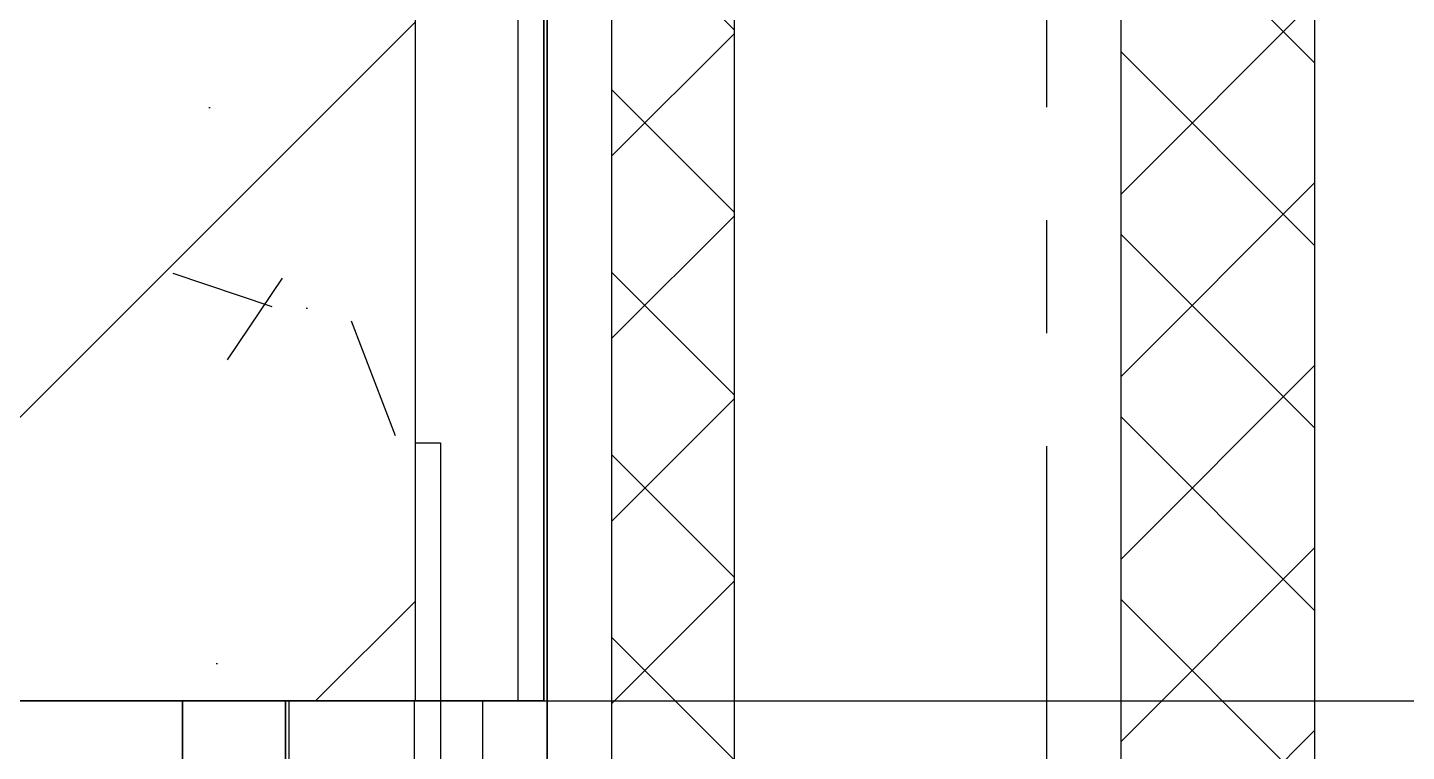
# Model space of a CAD drawing. Header units: millimetres. Extents: x -4391136 to -1798569, y -886572 to -291056.
# Drawn here: x -2397167 to -2396633, y -393560 to -393280 of the extents above; entities that cross this region are included whole.
import ezdxf
from ezdxf.enums import TextEntityAlignment as Align

# ---------------------------------------------------------------- set-up
doc = ezdxf.new("R2010")
doc.units = ezdxf.units.MM
doc.set_wipeout_variables(frame=1)
for name, pattern in [('CENTER', [50.800000000000004, 31.75, -6.35, 6.35, -6.35]), ('TA_GL_000.70000', [1.925, 0.7, -0.175, 0.175, -0.175, 0.7]), ('TA_GL_005.00000', [13.75, 5, -1.25, 1.25, -1.25, 5]), ('Xref-LOUVER-E1-E4$0$HIDDEN2', [4.762499999999999, 3.175, -1.5875])]:
    doc.linetypes.add(name, pattern=pattern)
for name, color, linetype in [('000 - 0_SYM_DWG_GRID-BUBBLE_MAIN_COLOR_1', 7, 'Continuous'), ('000 - 0_SYM_DWG_GRIDLINE_MAIN_COLOR_251', 7, 'Continuous'), ('000 - CONCRETE_COL_HATCH_', 7, 'Continuous'), ('000 - CONCRETE_EX_BUILDING_MAIN_COLOR_1', 7, 'Continuous'), ('000 - CONCRETE_PRECAST_MAIN_COLOR_1', 7, 'Continuous'), ('000 - CONCRETE_PRECAST_WIPEOUT_', 7, 'Continuous'), ('000 - GRID', 7, 'CENTER'), ('Xref-LOUVER-E1-E4$0$_PRECAST', 7, 'Xref-LOUVER-E1-E4$0$HIDDEN2')]:
    doc.layers.add(name, color=color, linetype=linetype)
doc.styles.add('Arial', font='arial.ttf', dxfattribs={"height": 1500})
doc.styles.add('TA', font='', dxfattribs={"height": 4.5})
doc.styles.get('TA').set_extended_font_data('Cordia New')

# ---------------------------------------------------------------- blocks, each defined once
blk = doc.blocks.new('W-1-PP17-ENT2_REV00_20260527-083622_ELEVATION_3_ST')
at = {"layer": 'Xref-LOUVER-E1-E4$0$_PRECAST', "color": 7}
for points in [[(10355.14641010994, 102289.9999999998), (4500.146410109941, 102289.9999999998), (4500.146410109941, 105289.9999999998)], [(10355.14641010994, 105289.9999999998), (10355.14641010994, 102289.9999999998)]]:
    blk.add_lwpolyline(points, dxfattribs=at)
blk = doc.blocks.new('*U2359')
at = {"layer": '000 - 0_SYM_DWG_GRIDLINE_MAIN_COLOR_251', "color": 7, "linetype": 'ByBlock', "ltscale": 5}
blk.add_line((19.99999999999987, 0), (-295.3999999998789, 1.502610555191344e-14), dxfattribs=at)
at = {"color": 7, "style": 'TA', "flags": 1}
blk.add_attdef('LOCATION', (5.999999999999999, -6.000000000000001), '', height=4.5, rotation=270, dxfattribs=at)
at = {"layer": '000 - 0_SYM_DWG_GRID-BUBBLE_MAIN_COLOR_1', "color": 7, "style": 'Arial'}
blk.add_attdef('GRID-HEAD', text='', height=4.000000000000001, rotation=90.00000000000487, dxfattribs=at).set_placement((41.249999985412, -3.552713678800501e-15), align=Align.MIDDLE_CENTER)
blk = doc.blocks.new('*U1519')
at = {"layer": '000 - 0_SYM_DWG_GRIDLINE_MAIN_COLOR_251', "color": 7, "linetype": 'ByBlock', "ltscale": 5}
blk.add_line((20.00000000000021, 0), (-231.9999999999977, 3.379714492044033e-15), dxfattribs=at)
at = {"layer": '000 - 0_SYM_DWG_GRIDLINE_MAIN_COLOR_251', "color": 7}
blk.add_point((-211.9999999999981, 3.894376821288592e-14), dxfattribs=at)
at = {"color": 7, "style": 'TA', "flags": 1}
blk.add_attdef('LOCATION', (5.999999999999999, -6.000000000000001), '', height=4.5, rotation=270, dxfattribs=at)
blk = doc.blocks.new('W-1-PP17-ENT2_REV00_20260527-083622_ELEVATION_3_DIMS')
at = {"layer": '000 - 0_SYM_DWG_GRIDLINE_MAIN_COLOR_251', "color": 7, "linetype": 'TA_GL_005.00000', "xscale": 50, "yscale": 50, "zscale": 50, "rotation": 180}
blk.add_blockref('*U1519', (0, 102290), dxfattribs=at)
at = {"layer": '000 - GRID', "color": 7, "linetype": 'TA_GL_000.70000', "xscale": 50.00000000000038, "yscale": 50.00000000000038, "zscale": 50.00000000000038, "rotation": 270}
blk.add_blockref('*U2359', (10600, 101069.9999999995), dxfattribs=at)
blk = doc.blocks.new('DPA_Curved type C_Left_Corner 1 - Curved Type C_Left_Corner 1-31266682-ENTRANCE 2 - ENLARGE ELEVATION 3')
at = {"layer": '000 - CONCRETE_PRECAST_MAIN_COLOR_1', "color": 7}
for p, q in [((-2729787.744708746, 105290), (-2729787.744708746, 102389.9999999999)), ((-2729787.744708746, 105290), (-2729787.744708746, 102389.9999999999)), ((-2729787.744708746, 105290), (-2729787.744708746, 102389.9999999999)), ((-2729787.744708746, 105290), (-2729787.744708746, 102389.9999999999)), ((-2729747.744708746, 105290), (-2729747.744708746, 102289.9999999999)), ((-2729737.744708746, 105290), (-2729737.744708746, 102289.9999999999)), ((-2729737.744708746, 105290), (-2729737.744708746, 102289.9999999999)), ((-2729737.744708746, 105290), (-2729737.744708746, 102289.9999999999)), ((-2729787.744708746, 102389.9999999999), (-2729787.744708746, 102289.9999999999)), ((-2729787.744708746, 102389.9999999999), (-2729787.744708746, 102289.9999999999)), ((-2729787.744708746, 102389.9999999999), (-2729787.744708746, 102289.9999999999)), ((-2729787.744708746, 102389.9999999999), (-2729787.744708746, 102289.9999999999)), ((-2729937.744708746, 102289.9999999999), (-2729877.735888853, 102289.9999999999)), ((-2729877.735888853, 102289.9999999999), (-2729937.744708746, 102289.9999999999)), ((-2729877.735888853, 102289.9999999999), (-2729787.744708746, 102289.9999999999)), ((-2729787.744708746, 102289.9999999999), (-2729877.735888853, 102289.9999999999)), ((-2729787.735888852, 102289.9999999999), (-2729777.735888853, 102289.9999999999)), ((-2729777.735888853, 102289.9999999999), (-2729787.735888852, 102289.9999999999)), ((-2729785.489423751, 102289.9999999999), (-2729780.117138965, 102289.9999999999)), ((-2729780.117138965, 102289.9999999999), (-2729785.489423751, 102289.9999999999)), ((-2729780.117138965, 102289.9999999999), (-2729778.404398759, 102289.9999999999)), ((-2729778.404398759, 102289.9999999999), (-2729780.117138965, 102289.9999999999)), ((-2729778.638919176, 102289.9999999999), (-2729778.638919176, 102289.9999999999)), ((-2729737.744708746, 102289.9999999999), (-2729778.638919176, 102289.9999999999)), ((-2729778.638919176, 102289.9999999999), (-2729737.744708746, 102289.9999999999)), ((-2729737.744708746, 102289.9999999999), (-2729778.404398759, 102289.9999999999)), ((-2729778.404398759, 102289.9999999999), (-2729737.744708746, 102289.9999999999)), ((-2729777.735888853, 102289.9999999999), (-2729747.744708746, 102289.9999999999)), ((-2729747.744708746, 102289.9999999999), (-2729777.735888853, 102289.9999999999)), ((-2729747.744708746, 102289.9999999999), (-2729737.744708746, 102289.9999999999)), ((-2729737.744708746, 102289.9999999999), (-2729747.744708746, 102289.9999999999))]:
    blk.add_line(p, q, dxfattribs=at)
blk = doc.blocks.new('DPA_Curved type B - Curved Type B-V29-ENTRANCE 2 - ENLARGE ELEVATION 3')
at = {"layer": '000 - CONCRETE_PRECAST_MAIN_COLOR_1', "color": 7}
for p, q in [((-2729787.735888852, 102389.9999999999), (-2729787.735888852, 105289.9999999999)), ((-2729787.735888852, 105289.9999999999), (-2729787.735888852, 102389.9999999999)), ((-2729787.735888852, 105289.9999999999), (-2729787.735888852, 102389.9999999999)), ((-2729787.735888852, 105289.9999999999), (-2729787.735888852, 102389.9999999999)), ((-2729737.735888852, 105289.9999999999), (-2729737.735888852, 102289.9999999999)), ((-2729737.735888896, 105289.9999999999), (-2729737.735888896, 102289.9999999999)), ((-2729737.735888852, 105289.9999999999), (-2729737.735888852, 102289.9999999999)), ((-2729787.735888852, 102289.9999999999), (-2729787.735888852, 102389.9999999999)), ((-2729787.735888852, 102389.9999999999), (-2729787.735888852, 102289.9999999999)), ((-2729787.735888852, 102389.9999999999), (-2729787.735888852, 102289.9999999999)), ((-2729787.735888852, 102389.9999999999), (-2729787.735888852, 102289.9999999999)), ((-2729937.72706896, 102289.9999999999), (-2729877.735888853, 102289.9999999999)), ((-2729877.735888853, 102289.9999999999), (-2729937.72706896, 102289.9999999999)), ((-2729877.735888853, 102289.9999999999), (-2729787.735888852, 102289.9999999999)), ((-2729787.735888852, 102289.9999999999), (-2729877.735888853, 102289.9999999999)), ((-2729787.735888852, 102289.9999999999), (-2729777.735888853, 102289.9999999999)), ((-2729777.735888853, 102289.9999999999), (-2729787.735888852, 102289.9999999999)), ((-2729780.861545506, 102289.9999999999), (-2729778.572862493, 102289.9999999999)), ((-2729778.57286249, 102289.9999999999), (-2729780.861545506, 102289.9999999999)), ((-2729780.861545508, 102289.9999999999), (-2729780.861545494, 102289.9999999999)), ((-2729778.572862494, 102289.9999999999), (-2729780.861545508, 102289.9999999999)), ((-2729780.861545494, 102289.9999999999), (-2729778.57286249, 102289.9999999999)), ((-2729737.735888852, 102289.9999999999), (-2729778.57286249, 102289.9999999999)), ((-2729778.572862493, 102289.9999999999), (-2729737.735888896, 102289.9999999999)), ((-2729737.735888896, 102289.9999999999), (-2729778.572862494, 102289.9999999999)), ((-2729778.57286249, 102289.9999999999), (-2729737.735888852, 102289.9999999999)), ((-2729777.735888853, 102289.9999999999), (-2729747.735888852, 102289.9999999999)), ((-2729747.735888852, 102289.9999999999), (-2729777.735888853, 102289.9999999999)), ((-2729747.735888852, 102289.9999999999), (-2729737.735888852, 102289.9999999999)), ((-2729737.735888852, 102289.9999999999), (-2729747.735888852, 102289.9999999999))]:
    blk.add_line(p, q, dxfattribs=at)
blk = doc.blocks.new('DPA_Curved type B - Curved Type B-V30-ENTRANCE 2 - ENLARGE ELEVATION 3')
at = {"layer": '000 - CONCRETE_PRECAST_MAIN_COLOR_1', "color": 7}
for p, q in [((-2729787.735888852, 102389.9999999999), (-2729787.735888852, 105289.9999999999)), ((-2729787.735888852, 105289.9999999999), (-2729787.735888852, 102389.9999999999)), ((-2729787.735888852, 105289.9999999999), (-2729787.735888852, 102389.9999999999)), ((-2729787.735888852, 105289.9999999999), (-2729787.735888852, 102389.9999999999)), ((-2729737.735888852, 105289.9999999999), (-2729737.735888852, 102289.9999999999)), ((-2729737.735888896, 105289.9999999999), (-2729737.735888896, 102289.9999999999)), ((-2729737.735888852, 105289.9999999999), (-2729737.735888852, 102289.9999999999)), ((-2729787.735888852, 102289.9999999999), (-2729787.735888852, 102389.9999999999)), ((-2729787.735888852, 102389.9999999999), (-2729787.735888852, 102289.9999999999)), ((-2729787.735888852, 102389.9999999999), (-2729787.735888852, 102289.9999999999)), ((-2729787.735888852, 102389.9999999999), (-2729787.735888852, 102289.9999999999)), ((-2729937.72706896, 102289.9999999999), (-2729877.735888853, 102289.9999999999)), ((-2729877.735888853, 102289.9999999999), (-2729937.72706896, 102289.9999999999)), ((-2729877.735888853, 102289.9999999999), (-2729787.735888852, 102289.9999999999)), ((-2729787.735888852, 102289.9999999999), (-2729877.735888853, 102289.9999999999)), ((-2729787.735888852, 102289.9999999999), (-2729777.735888853, 102289.9999999999)), ((-2729777.735888853, 102289.9999999999), (-2729787.735888852, 102289.9999999999)), ((-2729786.287530111, 102289.9999999999), (-2729778.572862493, 102289.9999999999)), ((-2729778.57286249, 102289.9999999999), (-2729786.287530111, 102289.9999999999)), ((-2729780.861545494, 102289.9999999999), (-2729778.57286249, 102289.9999999999)), ((-2729778.572862494, 102289.9999999999), (-2729780.861545494, 102289.9999999999)), ((-2729737.735888852, 102289.9999999999), (-2729778.57286249, 102289.9999999999)), ((-2729778.572862493, 102289.9999999999), (-2729737.735888896, 102289.9999999999)), ((-2729737.735888896, 102289.9999999999), (-2729778.572862494, 102289.9999999999)), ((-2729778.57286249, 102289.9999999999), (-2729737.735888852, 102289.9999999999)), ((-2729777.735888853, 102289.9999999999), (-2729747.735888852, 102289.9999999999)), ((-2729747.735888852, 102289.9999999999), (-2729777.735888853, 102289.9999999999)), ((-2729747.735888852, 102289.9999999999), (-2729737.735888852, 102289.9999999999)), ((-2729737.735888852, 102289.9999999999), (-2729747.735888852, 102289.9999999999))]:
    blk.add_line(p, q, dxfattribs=at)
blk = doc.blocks.new('DPA_Curved type A - Curved Type A-V31-ENTRANCE 2 - ENLARGE ELEVATION 3')
at = {"layer": '000 - CONCRETE_PRECAST_MAIN_COLOR_1', "color": 7}
for p, q in [((-2729787.735888852, 102389.9999999999), (-2729787.735888852, 105289.9999999999)), ((-2729787.735888852, 105289.9999999999), (-2729787.735888852, 102389.9999999999)), ((-2729787.735888852, 105289.9999999999), (-2729787.735888852, 102389.9999999999)), ((-2729787.735888852, 105289.9999999999), (-2729787.735888852, 102389.9999999999)), ((-2729737.735888852, 105289.9999999999), (-2729737.735888852, 102289.9999999999)), ((-2729737.735888852, 105289.9999999999), (-2729737.735888852, 102289.9999999999)), ((-2729787.735888852, 102289.9999999999), (-2729787.735888852, 102389.9999999999)), ((-2729787.735888852, 102389.9999999999), (-2729787.735888852, 102289.9999999999)), ((-2729787.735888852, 102389.9999999999), (-2729787.735888852, 102289.9999999999)), ((-2729787.735888852, 102389.9999999999), (-2729787.735888852, 102289.9999999999)), ((-2729877.735888853, 102289.9999999999), (-2729937.72706896, 102289.9999999999)), ((-2729937.72706896, 102289.9999999999), (-2729877.735888853, 102289.9999999999)), ((-2729787.735888852, 102289.9999999999), (-2729877.735888853, 102289.9999999999)), ((-2729877.735888853, 102289.9999999999), (-2729787.735888852, 102289.9999999999)), ((-2729787.735888852, 102289.9999999999), (-2729777.735888853, 102289.9999999999)), ((-2729777.735888853, 102289.9999999999), (-2729787.735888852, 102289.9999999999)), ((-2729786.27305325, 102289.9999999999), (-2729780.87214682, 102289.9999999999)), ((-2729780.87214682, 102289.9999999999), (-2729786.27305325, 102289.9999999999)), ((-2729780.87214682, 102289.9999999999), (-2729778.577725816, 102289.9999999999)), ((-2729778.577725816, 102289.9999999999), (-2729780.87214682, 102289.9999999999)), ((-2729737.735888852, 102289.9999999999), (-2729778.577725816, 102289.9999999999)), ((-2729778.577725816, 102289.9999999999), (-2729737.735888852, 102289.9999999999)), ((-2729777.735888853, 102289.9999999999), (-2729747.735888852, 102289.9999999999)), ((-2729747.735888852, 102289.9999999999), (-2729777.735888853, 102289.9999999999)), ((-2729747.735888852, 102289.9999999999), (-2729737.735888852, 102289.9999999999)), ((-2729737.735888852, 102289.9999999999), (-2729747.735888852, 102289.9999999999))]:
    blk.add_line(p, q, dxfattribs=at)
blk = doc.blocks.new('DPA_Flat type A - Flat Type A-34221550-ENTRANCE 2 - ENLARGE ELEVATION 3')
at = {"layer": '000 - CONCRETE_EX_BUILDING_MAIN_COLOR_1', "color": 7}
for p, q in [((-2729737.735888852, 102289.9999999999), (-2729737.735888852, 105289.9999999999)), ((-2729737.735888852, 105289.9999999999), (-2729737.735888852, 102289.9999999999)), ((-2729937.72706896, 102289.9999999999), (-2729877.735888853, 102289.9999999999)), ((-2729877.735888853, 102289.9999999999), (-2729937.72706896, 102289.9999999999)), ((-2729877.735888853, 102289.9999999999), (-2729787.735888852, 102289.9999999999)), ((-2729787.735888852, 102289.9999999999), (-2729877.735888853, 102289.9999999999)), ((-2729787.735888852, 102289.9999999999), (-2729777.735888853, 102289.9999999999)), ((-2729777.735888853, 102289.9999999999), (-2729787.735888852, 102289.9999999999)), ((-2729777.735888853, 102289.9999999999), (-2729762.735888852, 102289.9999999999)), ((-2729762.735888852, 102289.9999999999), (-2729777.735888853, 102289.9999999999)), ((-2729762.735888852, 102289.9999999999), (-2729737.735888852, 102289.9999999999)), ((-2729737.735888852, 102289.9999999999), (-2729762.735888852, 102289.9999999999))]:
    blk.add_line(p, q, dxfattribs=at)
blk = doc.blocks.new('DPA_Curved type B - Curved Type B-31237763-ENTRANCE 2 - ENLARGE ELEVATION 3')
at = {"layer": '000 - CONCRETE_PRECAST_MAIN_COLOR_1', "color": 7}
for p, q in [((-2729787.735888852, 102389.9999999999), (-2729787.735888852, 105289.9999999999)), ((-2729787.735888852, 105289.9999999999), (-2729787.735888852, 102389.9999999999)), ((-2729787.735888852, 105289.9999999999), (-2729787.735888852, 102389.9999999999)), ((-2729787.735888852, 105289.9999999999), (-2729787.735888852, 102389.9999999999)), ((-2729737.735888852, 105289.9999999999), (-2729737.735888852, 102289.9999999999)), ((-2729737.735888852, 105289.9999999999), (-2729737.735888852, 102289.9999999999)), ((-2729787.735888852, 102289.9999999999), (-2729787.735888852, 102389.9999999999)), ((-2729787.735888852, 102389.9999999999), (-2729787.735888852, 102289.9999999999)), ((-2729787.735888852, 102389.9999999999), (-2729787.735888852, 102289.9999999999)), ((-2729787.735888852, 102389.9999999999), (-2729787.735888852, 102289.9999999999)), ((-2729937.72706896, 102289.9999999999), (-2729877.735888853, 102289.9999999999)), ((-2729877.735888853, 102289.9999999999), (-2729937.72706896, 102289.9999999999)), ((-2729877.735888853, 102289.9999999999), (-2729787.735888852, 102289.9999999999)), ((-2729787.735888852, 102289.9999999999), (-2729877.735888853, 102289.9999999999)), ((-2729787.735888852, 102289.9999999999), (-2729777.735888853, 102289.9999999999)), ((-2729777.735888853, 102289.9999999999), (-2729787.735888852, 102289.9999999999)), ((-2729786.363422057, 102289.9999999999), (-2729778.590742473, 102289.9999999999)), ((-2729778.590742474, 102289.9999999999), (-2729786.36342206, 102289.9999999999)), ((-2729778.584324778, 102289.9999999999), (-2729786.363413878, 102289.9999999999)), ((-2729786.363413881, 102289.9999999999), (-2729778.584324778, 102289.9999999999)), ((-2729778.590742473, 102289.9999999999), (-2729737.814847425, 102289.9999999999)), ((-2729737.814847425, 102289.9999999999), (-2729778.590742474, 102289.9999999999)), ((-2729737.735888852, 102289.9999999999), (-2729778.584324778, 102289.9999999999)), ((-2729778.584324778, 102289.9999999999), (-2729737.735888852, 102289.9999999999)), ((-2729777.735888853, 102289.9999999999), (-2729747.735888852, 102289.9999999999)), ((-2729747.735888852, 102289.9999999999), (-2729777.735888853, 102289.9999999999)), ((-2729747.735888852, 102289.9999999999), (-2729737.735888852, 102289.9999999999)), ((-2729737.735888852, 102289.9999999999), (-2729747.735888852, 102289.9999999999))]:
    blk.add_line(p, q, dxfattribs=at)
blk = doc.blocks.new('DPA_Curved type A - Curved Type A-V32-ENTRANCE 2 - ENLARGE ELEVATION 3')
at = {"layer": '000 - CONCRETE_PRECAST_MAIN_COLOR_1', "color": 7}
for p, q in [((-2729787.735888852, 102389.9999999999), (-2729787.735888852, 105289.9999999999)), ((-2729787.735888852, 105289.9999999999), (-2729787.735888852, 102389.9999999999)), ((-2729787.735888852, 105289.9999999999), (-2729787.735888852, 102389.9999999999)), ((-2729787.735888852, 105289.9999999999), (-2729787.735888852, 102389.9999999999)), ((-2729737.735888852, 105289.9999999999), (-2729737.735888852, 102289.9999999999)), ((-2729737.735888852, 105289.9999999999), (-2729737.735888852, 102289.9999999999)), ((-2729787.735888852, 102289.9999999999), (-2729787.735888852, 102389.9999999999)), ((-2729787.735888852, 102389.9999999999), (-2729787.735888852, 102289.9999999999)), ((-2729787.735888852, 102389.9999999999), (-2729787.735888852, 102289.9999999999)), ((-2729787.735888852, 102389.9999999999), (-2729787.735888852, 102289.9999999999)), ((-2729877.735888853, 102289.9999999999), (-2729937.72706896, 102289.9999999999)), ((-2729937.72706896, 102289.9999999999), (-2729877.735888853, 102289.9999999999)), ((-2729787.735888852, 102289.9999999999), (-2729877.735888853, 102289.9999999999)), ((-2729877.735888853, 102289.9999999999), (-2729787.735888852, 102289.9999999999)), ((-2729787.735888852, 102289.9999999999), (-2729777.735888853, 102289.9999999999)), ((-2729777.735888853, 102289.9999999999), (-2729787.735888852, 102289.9999999999)), ((-2729778.577725816, 102289.9999999999), (-2729778.577725816, 102289.9999999999)), ((-2729737.735888852, 102289.9999999999), (-2729778.577725816, 102289.9999999999)), ((-2729778.577725816, 102289.9999999999), (-2729737.735888852, 102289.9999999999)), ((-2729777.735888853, 102289.9999999999), (-2729747.735888852, 102289.9999999999)), ((-2729747.735888852, 102289.9999999999), (-2729777.735888853, 102289.9999999999)), ((-2729747.735888852, 102289.9999999999), (-2729737.735888852, 102289.9999999999)), ((-2729737.735888852, 102289.9999999999), (-2729747.735888852, 102289.9999999999))]:
    blk.add_line(p, q, dxfattribs=at)
blk = doc.blocks.new('DPA_Curved type B - Curved Type B-V33-ENTRANCE 2 - ENLARGE ELEVATION 3')
at = {"layer": '000 - CONCRETE_PRECAST_MAIN_COLOR_1', "color": 7}
for p, q in [((-2729787.735888852, 102389.9999999999), (-2729787.735888852, 105289.9999999999)), ((-2729787.735888852, 105289.9999999999), (-2729787.735888852, 102389.9999999999)), ((-2729787.735888852, 105289.9999999999), (-2729787.735888852, 102389.9999999999)), ((-2729787.735888852, 105289.9999999999), (-2729787.735888852, 102389.9999999999)), ((-2729737.735888852, 105289.9999999999), (-2729737.735888852, 102289.9999999999)), ((-2729737.735888896, 105289.9999999999), (-2729737.735888896, 102289.9999999999)), ((-2729737.735888852, 105289.9999999999), (-2729737.735888852, 102289.9999999999)), ((-2729787.735888852, 102289.9999999999), (-2729787.735888852, 102389.9999999999)), ((-2729787.735888852, 102389.9999999999), (-2729787.735888852, 102289.9999999999)), ((-2729787.735888852, 102389.9999999999), (-2729787.735888852, 102289.9999999999)), ((-2729787.735888852, 102389.9999999999), (-2729787.735888852, 102289.9999999999)), ((-2729937.72706896, 102289.9999999999), (-2729877.735888853, 102289.9999999999)), ((-2729877.735888853, 102289.9999999999), (-2729937.72706896, 102289.9999999999)), ((-2729877.735888853, 102289.9999999999), (-2729787.735888852, 102289.9999999999)), ((-2729787.735888852, 102289.9999999999), (-2729877.735888853, 102289.9999999999)), ((-2729787.735888852, 102289.9999999999), (-2729777.735888853, 102289.9999999999)), ((-2729777.735888853, 102289.9999999999), (-2729787.735888852, 102289.9999999999)), ((-2729778.57286249, 102289.9999999999), (-2729778.572862493, 102289.9999999999)), ((-2729737.735888852, 102289.9999999999), (-2729778.57286249, 102289.9999999999)), ((-2729778.572862493, 102289.9999999999), (-2729737.735888896, 102289.9999999999)), ((-2729778.572862494, 102289.9999999999), (-2729778.57286249, 102289.9999999999)), ((-2729737.735888896, 102289.9999999999), (-2729778.572862494, 102289.9999999999)), ((-2729778.57286249, 102289.9999999999), (-2729737.735888852, 102289.9999999999)), ((-2729777.735888853, 102289.9999999999), (-2729747.735888852, 102289.9999999999)), ((-2729747.735888852, 102289.9999999999), (-2729777.735888853, 102289.9999999999)), ((-2729747.735888852, 102289.9999999999), (-2729737.735888852, 102289.9999999999)), ((-2729737.735888852, 102289.9999999999), (-2729747.735888852, 102289.9999999999))]:
    blk.add_line(p, q, dxfattribs=at)
blk = doc.blocks.new('DPA_CP_Fence Type D - Fence Post Left w MRTA Logo-30282238-ENTRANCE 2 - ENLARGE ELEVATION 3')
at = {"layer": '000 - CONCRETE_EX_BUILDING_MAIN_COLOR_1', "lineweight": 9}
h = blk.add_hatch(dxfattribs=at)
h.set_pattern_fill('FP_7', style=0, pattern_type=2)
h.set_pattern_definition([(45, (-2728950.183, 101340), (-35.35533905932738, 35.35533905932738), []), (135, (-2728950.183, 101340), (-35.35533905932738, -35.35533905932737), [])])
h.paths.add_polyline_path([(-2729663.976640436, 101395.8810000946), (-2729663.976640436, 102884.1903231315), (-2729675.743282166, 102878.8978068779), (-2729688.17912815, 102869.3786415247), (-2729700.915753461, 102853.5112947819), (-2729709.160157195, 102833.7864633648), (-2729711.521648636, 102813.1370616503), (-2729710.947262594, 101889.4719174116), (-2729709.749406704, 101887.1207285971), (-2729706.528592074, 101877.7113904158), (-2729698.9435019, 101879.4391254756), (-2729696.643801394, 101870.8565263464), (-2729705.414601809, 101868.3468359341), (-2729704.160396965, 101863.6660797316), (-2729703.218590584, 101863.9184359907), (-2729702.866301739, 101858.8364506001), (-2729701.924495358, 101859.0888068592), (-2729701.572206513, 101854.0068214687), (-2729700.630400133, 101854.2591777278), (-2729700.630400133, 101849.0827968257), (-2729711.521648636, 101846.134255951), (-2729711.521648636, 101465.0000000001), (-2729707.957988952, 101443.0580338252), (-2729700.287803017, 101425.6467139724), (-2729690.685117815, 101413.143827101), (-2729674.901290921, 101400.4742426777), (-2729665.042743594, 101396.3292405606)])
h.paths.add_polyline_path([(-2729513.976640436, 101440.0000000001), (-2729438.976640436, 101440.0000000001), (-2729438.976640436, 102590), (-2729513.976640436, 102590), (-2729513.976640436, 101480.7166517276)])
h.paths.add_polyline_path([(-2729513.976640436, 102790.0000000001), (-2729438.976640436, 102790.0000000001), (-2729438.976640436, 102890.1316524977), (-2729513.976640436, 102890.1316524977), (-2729513.976640436, 102813.1370616503)])
at = {"layer": '000 - CONCRETE_EX_BUILDING_MAIN_COLOR_1', "color": 7}
for p, q in [((-2729736.389996136, 101989.9999999999), (-2729736.389996136, 102815)), ((-2729736.389996136, 102815), (-2729736.389996136, 101989.9999999999)), ((-2729711.389996138, 101890.1928514654), (-2729711.389996138, 102815.0000000002)), ((-2729736.389996136, 102540), (-2729736.389996136, 102490.0000000001)), ((-2729736.389996136, 102490.0000000001), (-2729736.389996136, 102540)), ((-2729761.389996138, 102290), (-2729761.389996138, 101990))]:
    blk.add_line(p, q, dxfattribs=at)
blk = doc.blocks.new('DPA_CP_Fence Type D - Fence Post Left w MRTA Logo-30280738-ENTRANCE 2 - ENLARGE ELEVATION 3')
at = {"layer": '000 - CONCRETE_EX_BUILDING_MAIN_COLOR_1', "color": 7}
blk.add_line((-2729836.389996139, 101990), (-2729836.389996139, 102290), dxfattribs=at)
blk = doc.blocks.new('DPA_Curved type C_Left_Corner 1 - Curved Type C_Left_Corner 1-31266685-ENTRANCE 2 - ENLARGE ELEVATION 3')
at = {"layer": '000 - CONCRETE_PRECAST_MAIN_COLOR_1', "color": 7}
for p, q in [((-2729847.735888852, 105289.9999999999), (-2729847.735888852, 102389.9999999999)), ((-2729837.735888852, 105289.9999999999), (-2729837.735888852, 102389.9999999999)), ((-2729837.735888852, 105289.9999999999), (-2729837.735888852, 102389.9999999999)), ((-2729787.735888852, 105289.9999999999), (-2729787.735888852, 102389.9999999999)), ((-2729787.735888852, 105289.9999999999), (-2729787.735888852, 102389.9999999999)), ((-2729847.735888852, 102389.9999999999), (-2729847.735888852, 102379.9999999999)), ((-2729837.735888852, 102389.9999999999), (-2729837.735888852, 102379.9999999999)), ((-2729837.735888852, 102389.9999999999), (-2729837.735888852, 102379.9999999999)), ((-2729787.735888852, 102389.9999999999), (-2729787.735888852, 102289.9999999999)), ((-2729787.735888852, 102389.9999999999), (-2729787.735888852, 102289.9999999999)), ((-2729847.735888852, 102379.9999999999), (-2729847.735888852, 102289.9999999999)), ((-2729837.735888852, 102379.9999999999), (-2729837.735888852, 102289.9999999999)), ((-2729837.735888852, 102379.9999999999), (-2729837.735888852, 102289.9999999999)), ((-2731087.735888853, 102289.9999999999), (-2729877.735888853, 102289.9999999999)), ((-2729877.605252267, 102289.9999999999), (-2730626.078042079, 102289.9999999999)), ((-2729877.735888853, 102289.9999999999), (-2729787.735888852, 102289.9999999999)), ((-2729847.735888852, 102289.9999999999), (-2729877.605252267, 102289.9999999999)), ((-2729837.735888852, 102289.9999999999), (-2729847.735888852, 102289.9999999999)), ((-2729787.735888852, 102289.9999999999), (-2729837.735888852, 102289.9999999999))]:
    blk.add_line(p, q, dxfattribs=at)
blk = doc.blocks.new('ACM_STR_COLN_Precast- Rectangular Column - 300x300-21690118-ENTRANCE 2 - ENLARGE ELEVATION 3')
at = {"layer": '000 - CONCRETE_EX_BUILDING_MAIN_COLOR_1', "color": 7}
blk.add_line((-2729937.735888853, 102290), (-2730237.735888853, 102290), dxfattribs=at)
blk = doc.blocks.new('DPA_FHC_Double - 650x1400x350 mm_-26310406-ENTRANCE 2 - ENLARGE ELEVATION 3')
at = {"layer": '000 - CONCRETE_EX_BUILDING_MAIN_COLOR_1', "color": 7}
for p, q in [((-2731187.735888853, 102389.9999999999), (-2729777.735888853, 102389.9999999999)), ((-2731187.735888853, 102389.9999999999), (-2729777.735888853, 102389.9999999999)), ((-2729777.735888853, 102389.9999999999), (-2729777.735888853, 101289.9999999999)), ((-2729777.735888853, 102389.9999999999), (-2729777.735888853, 101289.9999999999)), ((-2729787.735888853, 102379.9999999999), (-2731167.735888853, 102379.9999999999)), ((-2729787.735888853, 102379.9999999999), (-2731167.735888853, 102379.9999999999)), ((-2729787.735888853, 101299.9999999999), (-2729787.735888853, 102379.9999999999)), ((-2729787.735888853, 101299.9999999999), (-2729787.735888853, 102379.9999999999)), ((-2729837.735888853, 102344.4606235343), (-2731137.735888853, 102344.4606235343)), ((-2729837.735888853, 102344.4606235343), (-2731137.735888853, 102344.4606235343)), ((-2729837.735888853, 101389.9999999999), (-2729837.735888853, 102344.4606235343)), ((-2729837.735888853, 102344.4606235343), (-2729837.735888853, 101389.9999999999)), ((-2731087.735888853, 102289.9999999999), (-2729877.735888853, 102289.9999999999)), ((-2729877.735888853, 102289.9999999999), (-2731087.735888853, 102289.9999999999)), ((-2729877.735888853, 102289.9999999999), (-2730467.735888853, 102289.9999999999)), ((-2730467.735888853, 102289.9999999999), (-2729877.735888853, 102289.9999999999)), ((-2729877.735888853, 101839.9999999999), (-2729877.735888853, 102289.9999999999)), ((-2729877.735888853, 102289.9999999999), (-2729877.735888853, 101839.9999999999)), ((-2729877.735888853, 102289.9999999999), (-2729877.735888853, 101839.9999999999)), ((-2729877.735888853, 101839.9999999999), (-2729877.735888853, 102289.9999999999))]:
    blk.add_line(p, q, dxfattribs=at)
blk = doc.blocks.new('DR-SG-SW-Wire Screen_Fence - D50-1300x2000 mm-31424007-ENTRANCE 2 - ENLARGE ELEVATION 3')
at = {"layer": '000 - CONCRETE_EX_BUILDING_MAIN_COLOR_1', "color": 7}
for p, q in [((-2729663.976640436, 103065), (-2729663.976640436, 101090)), ((-2729513.976640436, 101095), (-2729513.976640436, 103065)), ((-2729438.976640436, 102990), (-2729438.976640436, 101240))]:
    blk.add_line(p, q, dxfattribs=at)
blk = doc.blocks.new('DPA_Curved type A - Curved Type A-31239856-ENTRANCE 2 - ENLARGE ELEVATION 3')
at = {"layer": '000 - CONCRETE_PRECAST_MAIN_COLOR_1', "color": 7}
for p, q in [((-2729787.744708746, 102389.9999999999), (-2729787.744708746, 105290)), ((-2729787.744708746, 105290), (-2729787.744708746, 102389.9999999999)), ((-2729787.744708746, 105290), (-2729787.744708746, 102389.9999999999)), ((-2729787.744708746, 105290), (-2729787.744708746, 102389.9999999999)), ((-2729737.744708746, 105290), (-2729737.744708746, 102289.9999999999)), ((-2729737.744708746, 105290), (-2729737.744708746, 102289.9999999999)), ((-2729787.744708746, 102289.9999999999), (-2729787.744708746, 102389.9999999999)), ((-2729787.744708746, 102389.9999999999), (-2729787.744708746, 102289.9999999999)), ((-2729787.744708746, 102389.9999999999), (-2729787.744708746, 102289.9999999999)), ((-2729787.744708746, 102389.9999999999), (-2729787.744708746, 102289.9999999999)), ((-2729877.735888853, 102289.9999999999), (-2729937.744708746, 102289.9999999999)), ((-2729937.744708746, 102289.9999999999), (-2729877.735888853, 102289.9999999999)), ((-2729787.744708746, 102289.9999999999), (-2729877.735888853, 102289.9999999999)), ((-2729877.735888853, 102289.9999999999), (-2729787.744708746, 102289.9999999999)), ((-2729787.735888852, 102289.9999999999), (-2729777.735888853, 102289.9999999999)), ((-2729777.735888853, 102289.9999999999), (-2729787.735888852, 102289.9999999999)), ((-2729778.579522449, 102289.9999999999), (-2729778.579522449, 102289.9999999999)), ((-2729737.744708746, 102289.9999999999), (-2729778.579522449, 102289.9999999999)), ((-2729778.579522449, 102289.9999999999), (-2729737.744708746, 102289.9999999999)), ((-2729777.735888853, 102289.9999999999), (-2729747.744708746, 102289.9999999999)), ((-2729747.744708746, 102289.9999999999), (-2729777.735888853, 102289.9999999999)), ((-2729747.744708746, 102289.9999999999), (-2729737.744708746, 102289.9999999999)), ((-2729737.744708746, 102289.9999999999), (-2729747.744708746, 102289.9999999999))]:
    blk.add_line(p, q, dxfattribs=at)
blk = doc.blocks.new('DPA_Curved type B - Curved Type B-31237771-ENTRANCE 2 - ENLARGE ELEVATION 3')
at = {"layer": '000 - CONCRETE_PRECAST_MAIN_COLOR_1', "color": 7}
for p, q in [((-2729787.744708746, 102389.9999999999), (-2729787.744708746, 105290)), ((-2729787.744708746, 105290), (-2729787.744708746, 102389.9999999999)), ((-2729787.744708746, 105290), (-2729787.744708746, 102389.9999999999)), ((-2729787.744708746, 105290), (-2729787.744708746, 102389.9999999999)), ((-2729737.744708746, 105290), (-2729737.744708746, 102289.9999999999)), ((-2729737.744708746, 105290), (-2729737.744708746, 102289.9999999999)), ((-2729737.744708746, 105290), (-2729737.744708746, 102289.9999999999)), ((-2729787.744708746, 102289.9999999999), (-2729787.744708746, 102389.9999999999)), ((-2729787.744708746, 102389.9999999999), (-2729787.744708746, 102289.9999999999)), ((-2729787.744708746, 102389.9999999999), (-2729787.744708746, 102289.9999999999)), ((-2729787.744708746, 102389.9999999999), (-2729787.744708746, 102289.9999999999)), ((-2729937.744708746, 102289.9999999999), (-2729877.735888853, 102289.9999999999)), ((-2729877.735888853, 102289.9999999999), (-2729937.744708746, 102289.9999999999)), ((-2729877.735888853, 102289.9999999999), (-2729787.744708746, 102289.9999999999)), ((-2729787.744708746, 102289.9999999999), (-2729877.735888853, 102289.9999999999)), ((-2729787.735888852, 102289.9999999999), (-2729777.735888853, 102289.9999999999)), ((-2729777.735888853, 102289.9999999999), (-2729787.735888852, 102289.9999999999)), ((-2729778.574657566, 102289.9999999999), (-2729778.574657566, 102289.9999999999)), ((-2729737.744708746, 102289.9999999999), (-2729778.574657566, 102289.9999999999)), ((-2729778.574657566, 102289.9999999999), (-2729737.744708746, 102289.9999999999)), ((-2729778.574657566, 102289.9999999999), (-2729778.574657566, 102289.9999999999)), ((-2729737.744708746, 102289.9999999999), (-2729778.574657566, 102289.9999999999)), ((-2729778.574657566, 102289.9999999999), (-2729737.744708746, 102289.9999999999)), ((-2729777.735888853, 102289.9999999999), (-2729747.744708746, 102289.9999999999)), ((-2729747.744708746, 102289.9999999999), (-2729777.735888853, 102289.9999999999)), ((-2729747.744708746, 102289.9999999999), (-2729737.744708746, 102289.9999999999)), ((-2729737.744708746, 102289.9999999999), (-2729747.744708746, 102289.9999999999))]:
    blk.add_line(p, q, dxfattribs=at)
blk = doc.blocks.new('DPA_Curved type A_Corner 1 - Curved Type A_corner 1-31495886-ENTRANCE 2 - ENLARGE ELEVATION 3')
at = {"layer": '000 - CONCRETE_PRECAST_MAIN_COLOR_1', "color": 7}
for p, q in [((-2729787.744708746, 105290), (-2729787.744708746, 102389.9999999999)), ((-2729787.744708746, 105290), (-2729787.744708746, 102389.9999999999)), ((-2729787.744708746, 105290), (-2729787.744708746, 102389.9999999999)), ((-2729787.744708746, 105290), (-2729787.744708746, 102389.9999999999)), ((-2729737.744708746, 105290), (-2729737.744708746, 102289.9999999999)), ((-2729737.744708746, 105290), (-2729737.744708746, 102289.9999999999)), ((-2729787.744708746, 102389.9999999999), (-2729787.744708746, 102289.9999999999)), ((-2729787.744708746, 102389.9999999999), (-2729787.744708746, 102289.9999999999)), ((-2729787.744708746, 102389.9999999999), (-2729787.744708746, 102289.9999999999)), ((-2729787.744708746, 102389.9999999999), (-2729787.744708746, 102289.9999999999)), ((-2729877.735888853, 102289.9999999999), (-2729937.744708746, 102289.9999999999)), ((-2729937.72706896, 102289.9999999999), (-2729877.735888853, 102289.9999999999)), ((-2729877.735888853, 102289.9999999999), (-2729787.744708746, 102289.9999999999)), ((-2729787.744708746, 102289.9999999999), (-2729877.735888853, 102289.9999999999)), ((-2729787.735888852, 102289.9999999999), (-2729777.735888853, 102289.9999999999)), ((-2729777.735888853, 102289.9999999999), (-2729787.735888852, 102289.9999999999)), ((-2729778.595682665, 102289.9999999999), (-2729778.595682665, 102289.9999999999)), ((-2729737.744708746, 102289.9999999999), (-2729778.595682665, 102289.9999999999)), ((-2729778.595682665, 102289.9999999999), (-2729737.744708746, 102289.9999999999)), ((-2729777.735888853, 102289.9999999999), (-2729747.744708746, 102289.9999999999)), ((-2729747.744708746, 102289.9999999999), (-2729777.735888853, 102289.9999999999)), ((-2729747.744708746, 102289.9999999999), (-2729737.744708746, 102289.9999999999)), ((-2729737.744708746, 102289.9999999999), (-2729747.744708746, 102289.9999999999))]:
    blk.add_line(p, q, dxfattribs=at)
blk = doc.blocks.new('W-1-PP17-ENT2_REV00_20260527-083622_ELEVATION_3_EX')
at = {"layer": '000 - CONCRETE_EX_BUILDING_MAIN_COLOR_1', "lineweight": 9}
h = blk.add_hatch(dxfattribs=at)
h.set_pattern_fill('FP_9', style=0, pattern_type=2)
h.set_pattern_definition([(90, (10799.99970874563, 102290.0000000001), (-600, 3.673940397442059e-14), [])])
h.paths.add_polyline_path([(4500.017639783211, 101990.0000000001), (10304.99999999721, 101990.0000000001), (10304.99999999721, 102290.0000000001), (4500.017639783211, 102290.0000000001), (4500.017639783211, 102063.6505810689)])
at = {"layer": '000 - CONCRETE_EX_BUILDING_MAIN_COLOR_1', "color": 7}
for p, q in [((9055.008819893003, 102290), (10205, 102290)), ((10265.008819893, 102290), (9055.008819893003, 102290)), ((10265.008819893, 102289.9999999999), (10205.01763978601, 102289.9999999999)), ((10205.01763978601, 102289.9999999999), (10255, 102289.9999999999)), ((10255, 102289.9999999999), (10205.01763978601, 102289.9999999999)), ((10255, 102289.9999999999), (10205.01763978601, 102289.9999999999)), ((10205.01763978601, 102289.9999999999), (10255, 102289.9999999999)), ((10265.008819893, 102290), (10255, 102290)), ((10255, 102290), (10265.008819893, 102290)), ((10265.008819893, 102289.9999999999), (10255, 102289.9999999999)), ((10255, 102289.9999999999), (10265.008819893, 102289.9999999999)), ((10305, 102289.9999999999), (10265.008819893, 102289.9999999999)), ((10305, 102290), (10265.008819893, 102290)), ((10305, 102290), (10265.008819893, 102290)), ((10265.008819893, 102290), (10305, 102290)), ((10305, 102289.9999999999), (10265.008819893, 102289.9999999999)), ((10265.008819893, 102289.9999999999), (10305, 102289.9999999999)), ((10305, 101990), (10305, 102289.9999999999)), ((10305, 101990), (10305, 102290))]:
    blk.add_line(p, q, dxfattribs=at)
for name in ['DPA_Flat type A - Flat Type A-34221550-ENTRANCE 2 - ENLARGE ELEVATION 3', 'DR-SG-SW-Wire Screen_Fence - D50-1300x2000 mm-31424007-ENTRANCE 2 - ENLARGE ELEVATION 3', 'DPA_CP_Fence Type D - Fence Post Left w MRTA Logo-30282238-ENTRANCE 2 - ENLARGE ELEVATION 3', 'DPA_FHC_Double - 650x1400x350 mm_-26310406-ENTRANCE 2 - ENLARGE ELEVATION 3', 'ACM_STR_COLN_Precast- Rectangular Column - 300x300-21690118-ENTRANCE 2 - ENLARGE ELEVATION 3', 'DPA_CP_Fence Type D - Fence Post Left w MRTA Logo-30280738-ENTRANCE 2 - ENLARGE ELEVATION 3']:
    blk.add_blockref(name, (2740142.744708746, 5.820766091346741e-11), dxfattribs=at)
at = {"layer": '000 - CONCRETE_PRECAST_MAIN_COLOR_1', "color": 7}
for name in ['DPA_Curved type C_Left_Corner 1 - Curved Type C_Left_Corner 1-31266685-ENTRANCE 2 - ENLARGE ELEVATION 3', 'DPA_Curved type C_Left_Corner 1 - Curved Type C_Left_Corner 1-31266682-ENTRANCE 2 - ENLARGE ELEVATION 3', 'DPA_Curved type A - Curved Type A-31239856-ENTRANCE 2 - ENLARGE ELEVATION 3', 'DPA_Curved type B - Curved Type B-31237771-ENTRANCE 2 - ENLARGE ELEVATION 3', 'DPA_Curved type A_Corner 1 - Curved Type A_corner 1-31495886-ENTRANCE 2 - ENLARGE ELEVATION 3', 'DPA_Curved type B - Curved Type B-V29-ENTRANCE 2 - ENLARGE ELEVATION 3', 'DPA_Curved type B - Curved Type B-V30-ENTRANCE 2 - ENLARGE ELEVATION 3', 'DPA_Curved type A - Curved Type A-V31-ENTRANCE 2 - ENLARGE ELEVATION 3', 'DPA_Curved type B - Curved Type B-31237763-ENTRANCE 2 - ENLARGE ELEVATION 3', 'DPA_Curved type A - Curved Type A-V32-ENTRANCE 2 - ENLARGE ELEVATION 3', 'DPA_Curved type B - Curved Type B-V33-ENTRANCE 2 - ENLARGE ELEVATION 3', 'DPA_Curved type A - Curved Type A-V32-ENTRANCE 2 - ENLARGE ELEVATION 3', 'DPA_Curved type B - Curved Type B-V33-ENTRANCE 2 - ENLARGE ELEVATION 3', 'DPA_Curved type B - Curved Type B-V33-ENTRANCE 2 - ENLARGE ELEVATION 3']:
    blk.add_blockref(name, (2740142.744708746, 5.820766091346741e-11), dxfattribs=at)
blk = doc.blocks.new('W-1-PP17-ENT2_REV00_20260527-083622_ELEVATION_3_PRECAST')
at = {"color": 7}
blk.add_wipeout([(5855, -3000), (0, -3000), (0, 0), (5855, 0)], dxfattribs=at).dxf.layer = '000 - CONCRETE_PRECAST_WIPEOUT_'
at = {"layer": '000 - CONCRETE_COL_HATCH_'}
h = blk.add_hatch(dxfattribs=at)
h.set_pattern_fill('ANSI31', angle=90.00000000000001)
h.set_pattern_definition([(225, (-116409237.0180523, -19281236.1603525), (112.2532015133644, -112.2532015133644), [])])
h.paths.add_polyline_path([(1500.000000000931, 0), (0, 0), (0, -3000), (1500.000000000931, -3000)])
h.paths.add_polyline_path([(3000.000000001863, 0), (1500.000000000931, 0), (1500.000000000931, -3000), (3000.000000001863, -3000)])
h.paths.add_polyline_path([(4500.000000000466, 0), (3000.000000001863, 0), (3000.000000001863, -3000), (4500.000000000466, -3000)])
h.paths.add_polyline_path([(5855, 0), (4500.000000000466, 0), (4500.000000000466, -3000), (5855, -3000)])
h = blk.add_hatch(dxfattribs=at)
h.set_pattern_fill('AR-CONC', scale=0.05, angle=-2.197154778051754e-15)
h.set_pattern_definition([(140, (-116409237.0180523, -19281236.1603525), (39.84771384725784, 455.46167249001), [47.62500000000001, -523.875]), (85.00000000000001, (-116409237.0180523, -19281236.1603525), (-477.6421130975879, -88.10855356242323), [38.1, -419.101460425]), (190.4514447, (-116409233.6974186, -19281198.205335), (-437.7943797804876, 367.3531177258834), [40.47502200000001, -445.2256115000001]), (136.1842, (-116409364.0180523, -19281236.1603525), (105.1058198318181, 677.6976022303248), [71.43749999999999, -785.8124999999999]), (186.63555761, (-116409355.2593023, -19281179.6856025), (-618.5653114943036, 593.5103351287578), [60.71255785000001, -667.8390204000001]), (81.18415117, (-116409364.0180523, -19281236.1603525), (-618.5653114638316, 593.5103351624429), [57.149917675, -628.6493298]), (111, (-116409332.2680523, -19281172.6603525), (255.6629954677191, 379.0359781728312), [47.62500000000001, -523.875]), (56.00000000000004, (-116409332.2680523, -19281172.6603525), (-460.4699153057982, 154.5050708691178), [38.09999999999999, -419.0999999999999]), (161.451445, (-116409310.9628026, -19281141.074021), (-204.806922214763, 533.5410481967905), [40.475022, -445.224844]), (127.5, (-116409237.0180523, -19281236.1603525), (-211.3875971828828, 7.721508126479602), [0, -414.02, 0, -425.45, 0, -420.6875]), (97.49999999999996, (-116409237.0180523, -19281236.1603525), (-250.4514370452987, 167.0491562757644), [0, -242.57, 0, -404.495, 0, -160.3375]), (57.49999999999999, (-116409237.0180523, -19281377.7653525), (14.32185998168371, 338.9764879171785), [0, -158.75, 0, -495.3, 0, -657.225]), (47.49999999999997, (-116409237.0180523, -19281441.2653525), (-63.56622758333248, 370.3229534650451), [0, -206.3750000000001, 0, -328.9300000000001, 0, -466.7250000000001])])
h.paths.add_polyline_path([(1500.000000000931, 0), (0, 0), (0, -3000), (1500.000000000931, -3000)])
h.paths.add_polyline_path([(3000.000000001863, 0), (1500.000000000931, 0), (1500.000000000931, -3000), (3000.000000001863, -3000)])
h.paths.add_polyline_path([(4500.000000000466, 0), (3000.000000001863, 0), (3000.000000001863, -3000), (4500.000000000466, -3000)])
h.paths.add_polyline_path([(5855, 0), (4500.000000000466, 0), (4500.000000000466, -3000), (5855, -3000)])
at = {"layer": '000 - CONCRETE_PRECAST_MAIN_COLOR_1', "color": 7}
blk.add_line((5855, -3000), (0, -3000), dxfattribs=at)
blk.add_lwpolyline([(5855, 0), (5855, -3000)], dxfattribs=at)

msp = doc.modelspace()

# ---------------------------------------------------------------- block references
at = {"color": 7}
msp.add_blockref('W-1-PP17-ENT2_REV00_20260527-083622_ELEVATION_3_ST', (-2407372.338621528, -495830.4466722279), dxfattribs=at)

# ---------------------------------------------------------------- next in the draw order: block references
msp.add_blockref('W-1-PP17-ENT2_REV00_20260527-083622_ELEVATION_3_EX', (-2407372.338621528, -495830.4466722279), dxfattribs=at)

# ---------------------------------------------------------------- next in the draw order: block references
msp.add_blockref('W-1-PP17-ENT2_REV00_20260527-083622_ELEVATION_3_PRECAST', (-2402872.192211418, -390540.4466722282), dxfattribs=at)

# ---------------------------------------------------------------- next in the draw order: block references
msp.add_blockref('W-1-PP17-ENT2_REV00_20260527-083622_ELEVATION_3_DIMS', (-2407372.338621528, -495830.4466722279), dxfattribs=at)

doc.saveas('drawing.dxf')
